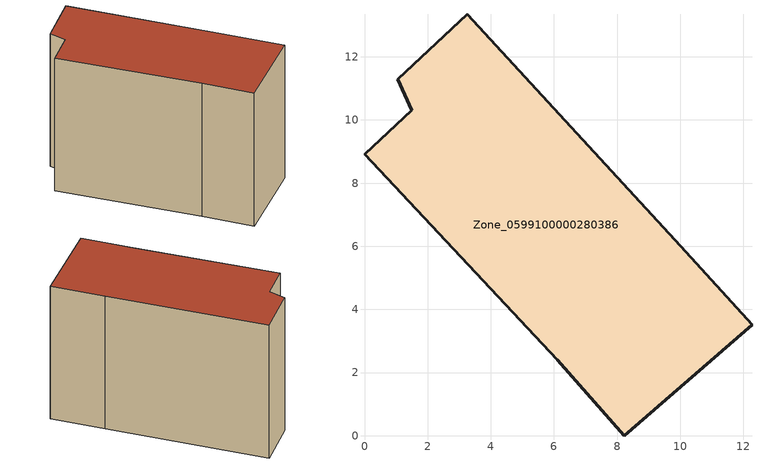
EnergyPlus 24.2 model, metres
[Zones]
Zone_0599100000280386
 floor ground (C_G): 1.49,10.3 1.05,11.28 3.26,13.35 10.02,6 12.28,3.52 8.23,0 6.1,2.41 0,8.91 z0
 wall outside (C_F): 1.05,11.28 1.49,10.3 0,8.91 6.1,2.41 8.23,0 12.28,3.52 10.02,6 3.26,13.35 1.05,11.28 z0:9.22
 roof outside (C_R): 6.1,2.41 8.23,0 12.28,3.52 10.02,6 3.26,13.35 1.05,11.28 1.49,10.3 0,8.91 z9.22
[BUILDING]
Pand.0599100000280386: North Axis=0; Terrain=City; Loads Convergence Tolerance Value=0.04; Temperature Convergence Tolerance Value=0.4; Solar Distribution=FullExterior; Maximum Number of Warmup Days=25; Minimum Number of Warmup Days=1
[Site:Location]
Rotterdam.The.Hague.AP_ZH_NLD Design_Conditions: Latitude=51.96; Longitude=4.45; Time Zone=1; Elevation=-4.5
[SITE:GROUNDTEMPERATURE:BUILDINGSURFACE]
18, 18, 18, 18, 18, 18, 18, 18, 18, 18, 18, 18
[MATERIAL] Thermal Absorptance=0.9; Solar Absorptance=0.7; Visible Absorptance=0.7
Name | Roughness | Thickness | Conductivity | Density | Specific Heat
G.TI.1946 | MediumSmooth | 0.15 | 1 | 540 | 1210
F.TI.1946 | Rough | 0.3 | 0.857143 | 1920 | 840
R.TI.1946 | MediumRough | 0.2 | 0.1 | 1500 | 1000
[CONSTRUCTION]
C_G: G.TI.1946
C_F: F.TI.1946
C_R: R.TI.1946
[ZONE]
Zone_0599100000280386: Type=1; Multiplier=1; Ceiling Height=Autocalculate; Volume=Autocalculate; Floor Area=autocalculate; Part of Total Floor Area=Yes
[ZONEINFILTRATION:DESIGNFLOWRATE]
Infil_Zone_0599100000280386: Zone or ZoneList or Space or SpaceList=Zone_0599100000280386; Schedule=AlwaysOn; Design Flow Rate Calculation Method=Flow/Area; Flow Rate per Floor Area=0.003; Constant Term Coefficient=1; Temperature Term Coefficient=0; Velocity Term Coefficient=0; Velocity Squared Term Coefficient=0
[HVACTEMPLATE:ZONE:IDEALLOADSAIRSYSTEM]
Zone_0599100000280386: Maximum Heating Supply Air Temperature=50; Minimum Cooling Supply Air Temperature=13; Maximum Heating Supply Air Humidity Ratio=0.0156; Minimum Cooling Supply Air Humidity Ratio=0.0077; Heating Limit=NoLimit; Cooling Limit=NoLimit; Dehumidification Control Type=ConstantSensibleHeatRatio; Cooling Sensible Heat Ratio=0.7; Dehumidification Setpoint=60; Humidification Control Type=None; Humidification Setpoint=30; Outdoor Air Method=None; Outdoor Air Flow Rate per Person=0.00944; Outdoor Air Flow Rate per Zone Floor Area=0; Outdoor Air Flow Rate per Zone=0; Demand Controlled Ventilation Type=None; Outdoor Air Economizer Type=NoEconomizer; Heat Recovery Type=None; Sensible Heat Recovery Effectiveness=0.7; Latent Heat Recovery Effectiveness=0.65
[ZONECONTROL:THERMOSTAT]
ThermostatControl_Zone_0599100000280386: Zone or ZoneList=Zone_0599100000280386; Control Type Schedule=DualSetpointControlType; Control 1=Thermostat_Zone_0599100000280386; Temperature Difference Between Cutout And Setpoint=0
[THERMOSTATSETPOINT:DUALSETPOINT]
Thermostat_Zone_0599100000280386: Heating Setpoint Temperature Schedule=HeatingSetpoint_Zone_0599100000280386; Cooling Setpoint Temperature Schedule=CoolingSetpoint_Zone_0599100000280386
[SCHEDULE:COMPACT]
HeatingSetpoint_Zone_0599100000280386: Through: 12/31, For: AllDays, Until: 24:00, 21
CoolingSetpoint_Zone_0599100000280386: Through: 12/31, For: AllDays, Until: 24:00, 24
DualSetpointControlType: Through: 12/31, For: AllDays, Until: 24:00, 4
AlwaysOn: Through: 12/31, For: AllDays, Until: 24:00, 1
